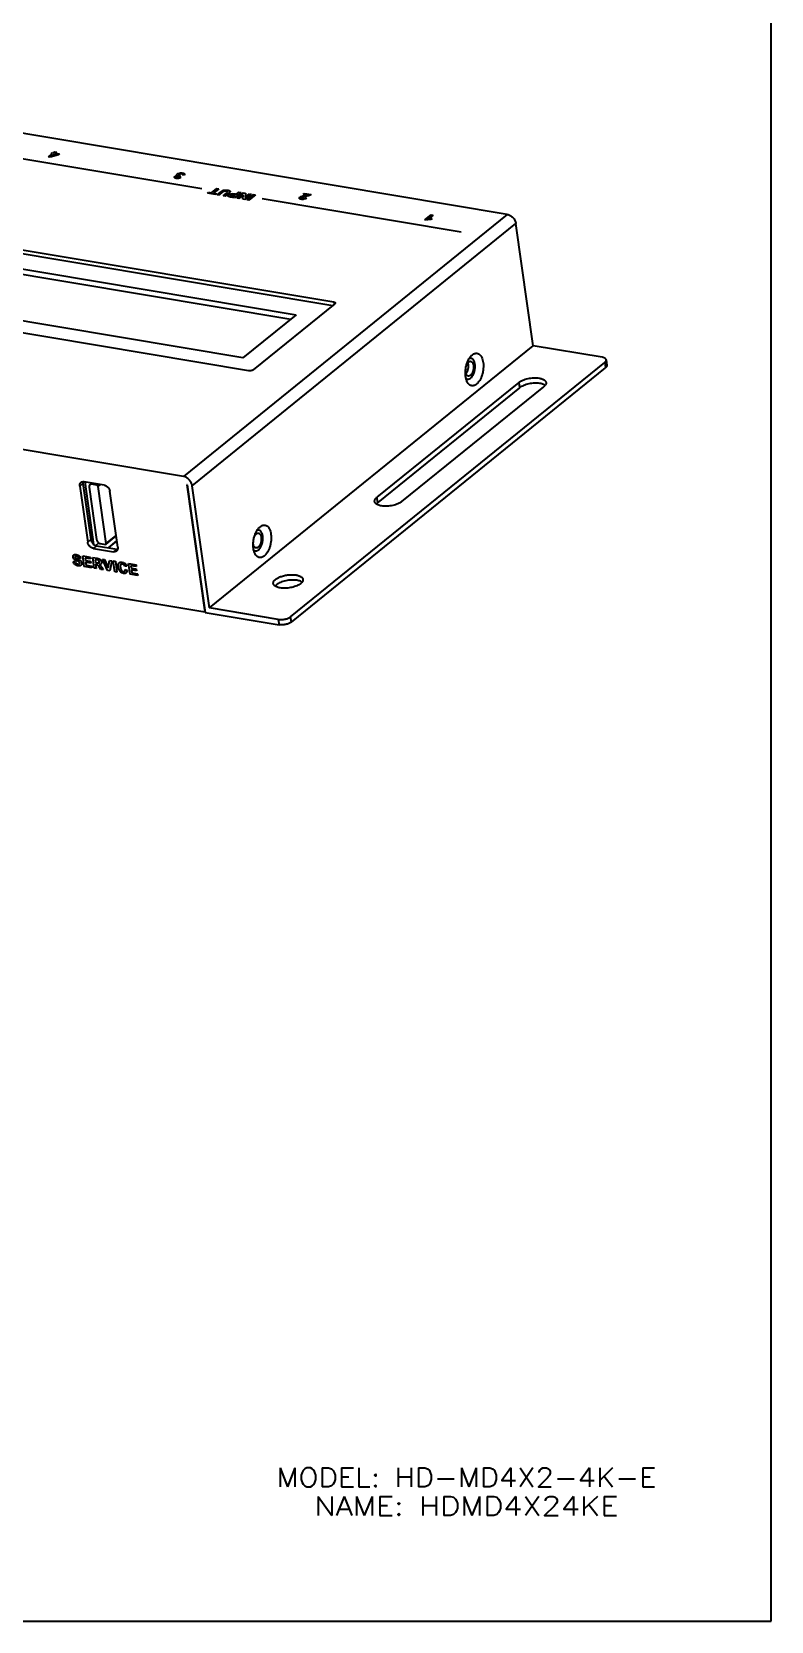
# Paper-space layout 'HD-MD4X2-4K-E_1' of a CAD drawing. Header units: inches. Extents: x 0 to 22, y 0 to 17.
# Drawn here: x 17.14 to 22, y 0 to 10.46 of the extents above; entities that cross this region are included whole.
import ezdxf
from ezdxf.enums import TextEntityAlignment as Align

# ---------------------------------------------------------------- set-up
doc = ezdxf.new("R2010")
doc.units = ezdxf.units.IN
doc.header["$LTSCALE"] = 1.21
doc.header["$MEASUREMENT"] = 0
doc.layers.get('0').update_dxf_attribs({"linetype": 'CONTINUOUS'})
doc.layers.add('DIM', color=7, linetype='CONTINUOUS')
doc.styles.get("Standard").update_dxf_attribs({"font": 'simplex.shx'})

psp = doc.layouts.new('HD-MD4X2-4K-E_1')

# ---------------------------------------------------------------- linework, layer by layer
at = {"color": 7, "linetype": 'Continuous'}
for p, q in [((22, 0), (22, 17)), ((20.2636, 9.2582), (14.1012, 10.2888)), ((18.2547, 9.4263), (16.9515, 9.6442)), ((17.245, 9.6356), (17.2718, 9.6574)), ((17.2557, 9.6338), (17.245, 9.6356)), ((17.3114, 9.6508), (17.2557, 9.6338)), ((17.2635, 9.6587), (17.2707, 9.6645)), ((17.2718, 9.6574), (17.2635, 9.6587)), ((17.2842, 9.6553), (17.2697, 9.6436)), ((17.2697, 9.6436), (17.2995, 9.6527)), ((17.2707, 9.6645), (17.2789, 9.6631)), ((17.2789, 9.6631), (17.2875, 9.67)), ((17.2995, 9.6527), (17.2842, 9.6553)), ((17.2875, 9.67), (17.2998, 9.668)), ((17.2998, 9.668), (17.2913, 9.6611)), ((17.2913, 9.6611), (17.3185, 9.6565)), ((17.3185, 9.6565), (17.3114, 9.6508)), ((18.1137, 9.5132), (18.1056, 9.5081)), ((18.1063, 9.5036), (18.1167, 9.5006)), ((18.1379, 9.5168), (18.1246, 9.5181)), ((18.318, 9.3997), (18.3532, 9.4282)), ((18.3666, 9.4259), (18.3314, 9.3974)), ((18.3532, 9.4282), (18.3666, 9.4259)), ((18.2911, 9.3972), (18.2983, 9.403)), ((18.344, 9.3883), (18.2911, 9.3972)), ((18.2983, 9.403), (18.318, 9.3997)), ((18.3314, 9.3974), (18.3512, 9.3941)), ((18.3512, 9.3941), (18.344, 9.3883)), ((18.3541, 9.3866), (18.3764, 9.4046)), ((18.3676, 9.3844), (18.3541, 9.3866)), ((18.391, 9.4033), (18.3676, 9.3844)), ((18.3938, 9.38), (18.4167, 9.3986)), ((18.4072, 9.3777), (18.3938, 9.38)), ((18.4298, 9.396), (18.4072, 9.3777)), ((18.4698, 9.3673), (18.4483, 9.3709)), ((18.4571, 9.3764), (18.4635, 9.3753)), ((18.4635, 9.3753), (18.4756, 9.3851)), ((18.4756, 9.3851), (18.4682, 9.3863)), ((18.5122, 9.4016), (18.4698, 9.3673)), ((18.474, 9.3924), (18.4828, 9.3909)), ((18.4828, 9.3909), (18.4987, 9.4038)), ((18.4847, 9.3648), (18.527, 9.3991)), ((18.4971, 9.3627), (18.4847, 9.3648)), ((18.5255, 9.3857), (18.4971, 9.3627)), ((18.4987, 9.4038), (18.5122, 9.4016)), ((18.5244, 9.3581), (18.5255, 9.3857)), ((18.5374, 9.356), (18.5244, 9.3581)), ((18.527, 9.3991), (18.5405, 9.3968)), ((18.5798, 9.3903), (18.5374, 9.356)), ((18.5405, 9.3968), (18.5396, 9.3699)), ((18.5396, 9.3699), (18.5673, 9.3923)), ((18.5511, 9.3537), (18.5934, 9.388)), ((18.5645, 9.3514), (18.5511, 9.3537)), ((18.6069, 9.3857), (18.5645, 9.3514)), ((18.5673, 9.3923), (18.5798, 9.3903)), ((18.5934, 9.388), (18.6069, 9.3857)), ((19.9598, 9.1411), (18.6514, 9.3599)), ((18.9219, 9.3893), (18.9295, 9.3954)), ((18.9473, 9.3851), (18.9219, 9.3893)), ((18.9295, 9.3954), (18.9742, 9.3879)), ((18.9308, 9.3667), (18.9427, 9.3639)), ((20.2636, 9.2582), (18.134, 7.5331)), ((19.7212, 9.2215), (19.7638, 9.2559)), ((19.7316, 9.2197), (19.7212, 9.2215)), ((19.7765, 9.2538), (19.7459, 9.229)), ((19.7686, 9.2312), (19.7612, 9.2252)), ((19.7638, 9.2559), (19.7765, 9.2538)), ((16.4811, 9.1236), (19.1216, 8.682)), ((18.1909, 7.4722), (20.3205, 9.1973)), ((20.4342, 8.3937), (20.3205, 9.1973)), ((16.4846, 9.099), (19.116, 8.659)), ((16.5281, 8.9894), (18.8744, 8.5969)), ((16.533, 8.9543), (18.8394, 8.5685)), ((18.5244, 8.3134), (16.178, 8.7058)), ((19.1216, 8.682), (19.1239, 8.6654)), ((18.5619, 8.2287), (15.9215, 8.6703)), ((18.8744, 8.5969), (18.5244, 8.3134)), ((19.1285, 8.6691), (18.5929, 8.2353)), ((19.1299, 8.6704), (19.1285, 8.6691)), ((18.134, 7.5331), (11.9715, 8.5637)), ((18.3046, 6.6686), (20.4342, 8.3937)), ((20.887, 8.318), (20.4342, 8.3937)), ((18.8383, 6.6101), (20.905, 8.2842)), ((20.905, 8.2842), (20.91, 8.2491)), ((20.914, 8.3008), (20.919, 8.2657)), ((18.8432, 6.575), (20.91, 8.2491)), ((20.3389, 8.1516), (19.4062, 7.396)), ((20.3439, 8.1165), (19.4111, 7.3609)), ((19.571, 7.3685), (20.5037, 8.1241)), ((20.3389, 8.1516), (20.3439, 8.1165)), ((20.5016, 8.1388), (20.4948, 8.1413)), ((18.2733, 6.6396), (12.0845, 7.6746)), ((17.4513, 7.4691), (17.4723, 7.4861)), ((17.4513, 7.4691), (17.5034, 7.1007)), ((17.4723, 7.4861), (17.5244, 7.1176)), ((17.475, 7.4961), (17.4724, 7.4965)), ((17.475, 7.4961), (17.4746, 7.499)), ((17.6111, 7.4766), (17.4793, 7.4987)), ((17.4844, 7.4978), (17.5426, 7.0865)), ((17.513, 7.4624), (17.5618, 7.118)), ((17.5183, 7.4787), (17.5321, 7.4898)), ((17.5309, 7.4816), (17.5395, 7.4886)), ((17.5638, 7.4761), (17.5309, 7.4816)), ((17.5724, 7.4831), (17.5638, 7.4761)), ((17.5715, 7.4678), (17.5873, 7.4806)), ((17.6247, 7.0922), (17.5715, 7.4678)), ((17.7012, 7.0676), (17.649, 7.436)), ((18.1579, 7.4777), (18.1546, 7.4782)), ((18.1546, 7.4782), (18.2733, 6.6396)), ((18.1579, 7.4777), (18.2766, 6.639)), ((18.3046, 6.6686), (18.1909, 7.4722)), ((19.406, 7.3563), (19.4023, 7.3522)), ((19.4111, 7.3609), (19.406, 7.3563)), ((19.4111, 7.3609), (19.4062, 7.396)), ((17.5244, 7.1176), (17.5034, 7.1007)), ((17.6228, 7.087), (17.6907, 7.1419)), ((17.6239, 7.0884), (17.6906, 7.1424)), ((17.6245, 7.0902), (17.6904, 7.1435)), ((17.6247, 7.0922), (17.6902, 7.1453)), ((17.4708, 7.0107), (17.5202, 7.0025)), ((17.4809, 6.9398), (17.4708, 7.0107)), ((17.5414, 7.0601), (17.5623, 7.077)), ((17.5414, 7.0601), (17.6732, 7.038)), ((17.5562, 7.0788), (17.5769, 7.0955)), ((17.5623, 7.077), (17.6941, 7.055)), ((17.5861, 7.092), (17.6207, 7.0862)), ((17.6207, 7.0862), (17.6228, 7.087)), ((17.6228, 7.087), (17.6239, 7.0884)), ((17.6239, 7.0884), (17.6245, 7.0902)), ((17.6245, 7.0902), (17.6247, 7.0922)), ((17.6401, 7.064), (17.6953, 7.1088)), ((17.6405, 7.0639), (17.6954, 7.1084)), ((17.6941, 7.055), (17.6732, 7.038)), ((17.4087, 6.9744), (17.4216, 6.9735)), ((17.4425, 6.9735), (17.4313, 6.9784)), ((17.457, 6.9933), (17.4437, 6.9949)), ((17.5315, 6.9314), (17.4809, 6.9398)), ((17.5219, 6.9905), (17.486, 6.9965)), ((17.486, 6.9965), (17.4882, 6.9808)), ((17.4882, 6.9808), (17.5216, 6.9752)), ((17.5233, 6.9632), (17.4899, 6.9688)), ((17.4899, 6.9688), (17.4926, 6.9496)), ((17.4926, 6.9496), (17.5298, 6.9434)), ((17.5202, 7.0025), (17.5219, 6.9905)), ((17.5216, 6.9752), (17.5233, 6.9632)), ((17.5298, 6.9434), (17.5315, 6.9314)), ((17.5364, 6.9998), (17.5646, 6.995)), ((17.5464, 6.9289), (17.5364, 6.9998)), ((17.5598, 6.9266), (17.5464, 6.9289)), ((17.562, 6.9838), (17.5515, 6.9855)), ((17.5515, 6.9855), (17.554, 6.9675)), ((17.554, 6.9675), (17.564, 6.9659)), ((17.5584, 6.9558), (17.5556, 6.9562)), ((17.5556, 6.9562), (17.5598, 6.9266)), ((17.5718, 6.9819), (17.562, 6.9838)), ((17.5902, 6.9216), (17.5783, 6.9386)), ((17.6062, 6.9189), (17.5902, 6.9216)), ((17.5962, 6.9341), (17.6062, 6.9189)), ((17.6001, 6.9891), (17.6147, 6.9867)), ((17.634, 6.9142), (17.6001, 6.9891)), ((17.6147, 6.9867), (17.639, 6.9314)), ((17.6484, 6.9118), (17.634, 6.9142)), ((17.639, 6.9314), (17.6479, 6.9811)), ((17.6479, 6.9811), (17.6622, 6.9787)), ((17.6622, 6.9787), (17.6484, 6.9118)), ((17.672, 6.9771), (17.6854, 6.9748)), ((17.682, 6.9062), (17.672, 6.9771)), ((17.6955, 6.904), (17.682, 6.9062)), ((17.6854, 6.9748), (17.6955, 6.904)), ((17.7599, 6.9433), (17.7471, 6.9422)), ((17.7506, 6.9202), (17.7643, 6.9136)), ((17.7723, 6.9603), (17.8216, 6.9521)), ((17.7823, 6.8894), (17.7723, 6.9603)), ((17.8233, 6.9401), (17.7874, 6.9461)), ((17.7874, 6.9461), (17.7896, 6.9304)), ((17.7896, 6.9304), (17.8231, 6.9248)), ((17.8248, 6.9128), (17.7913, 6.9184)), ((17.7913, 6.9184), (17.7941, 6.8992)), ((17.8216, 6.9521), (17.8233, 6.9401)), ((17.8231, 6.9248), (17.8248, 6.9128)), ((17.8329, 6.881), (17.7823, 6.8894)), ((17.7941, 6.8992), (17.8313, 6.8929)), ((17.8313, 6.8929), (17.8329, 6.881)), ((18.7395, 6.8164), (18.7358, 6.8122)), ((18.7446, 6.821), (18.7395, 6.8164)), ((18.9046, 6.8287), (18.8987, 6.8244)), ((18.2733, 6.6396), (18.2762, 6.6419)), ((18.2766, 6.639), (18.7624, 6.5578)), ((18.7574, 6.5929), (18.3046, 6.6686)), ((18.7574, 6.5929), (18.7624, 6.5578)), ((18.8432, 6.575), (18.8383, 6.6101)), ((0, 0), (22, 0))]:
    psp.add_line(p, q, dxfattribs=at)
for centre, radius, start, end in [((20.4863, 8.0964), 0.0449, 54.29397, 57.63458), ((17.5085, 7.4913), 0.0366, 180.72886, 188.13507), ((17.6798, 7.0588), 0.0209, 309.07969, 316.58036)]:
    psp.add_arc(centre, radius, start, end, dxfattribs=at)
for points, knots in [([(18.0947, 9.5128), (18.0917, 9.5138), (18.0874, 9.5169), (18.0917, 9.5243), (18.1049, 9.5296), (18.1185, 9.5312), (18.1274, 9.5305), (18.1322, 9.5293), (18.134, 9.5287)], [0, 0, 0, 0, 0.1724938, 0.3484843, 0.6118959, 0.7504978, 0.8945179, 1, 1, 1, 1]), ([(18.1038, 9.5195), (18.1034, 9.5191), (18.1025, 9.518), (18.1022, 9.5156), (18.1065, 9.5134), (18.1114, 9.5132), (18.1137, 9.5132)], [0, 0, 0, 0, 0.1266316, 0.3278761, 0.6894813, 1, 1, 1, 1]), ([(18.1246, 9.5181), (18.1259, 9.5195), (18.1274, 9.5224), (18.1218, 9.5253), (18.1138, 9.5248), (18.1081, 9.5228), (18.1054, 9.521), (18.1042, 9.5199), (18.1038, 9.5195)], [0, 0, 0, 0, 0.2424137, 0.4497053, 0.6739147, 0.7985729, 0.9405018, 1, 1, 1, 1]), ([(18.134, 9.5287), (18.1345, 9.5285), (18.137, 9.5275), (18.1417, 9.5241), (18.1406, 9.5195), (18.1379, 9.5168)], [0, 0, 0, 0, 0.0747452, 0.3870027, 1, 1, 1, 1]), ([(18.1167, 9.5006), (18.1139, 9.499), (18.1079, 9.496), (18.0957, 9.494), (18.0824, 9.4949), (18.072, 9.4994), (18.0736, 9.5055), (18.0772, 9.5079), (18.0778, 9.5082)], [0, 0, 0, 0, 0.1731202, 0.3227563, 0.4926446, 0.764481, 0.9659351, 1, 1, 1, 1]), ([(18.1056, 9.5081), (18.1029, 9.5086), (18.0966, 9.509), (18.089, 9.5058), (18.0871, 9.5022), (18.09, 9.5008), (18.0918, 9.5005)], [0, 0, 0, 0, 0.3140101, 0.5770715, 0.7952419, 1, 1, 1, 1]), ([(18.0918, 9.5005), (18.0919, 9.5005), (18.0941, 9.5001), (18.0999, 9.5003), (18.1045, 9.5024), (18.1063, 9.5036)], [0, 0, 0, 0, 0.023294, 0.4686059, 1, 1, 1, 1]), ([(18.3764, 9.4046), (18.3785, 9.4064), (18.3823, 9.4093), (18.3875, 9.4129), (18.3925, 9.4153), (18.3975, 9.4169), (18.4031, 9.4179), (18.4092, 9.4184), (18.4161, 9.4182), (18.4234, 9.4172), (18.4305, 9.4158), (18.436, 9.4139), (18.439, 9.4117), (18.4404, 9.4095), (18.4404, 9.4072), (18.4391, 9.4044), (18.4353, 9.4007), (18.4319, 9.3977), (18.4298, 9.396)], [0, 0, 0, 0, 0.1036239, 0.172168, 0.2209771, 0.2668505, 0.3133305, 0.3640772, 0.4233788, 0.4960321, 0.581142, 0.6449881, 0.6965709, 0.7435851, 0.7873671, 0.8280778, 0.9005566, 1, 1, 1, 1]), ([(18.4233, 9.4044), (18.4244, 9.4058), (18.4245, 9.4081), (18.4207, 9.4103), (18.4162, 9.4113), (18.4112, 9.4119), (18.4061, 9.4116), (18.4019, 9.4106), (18.3962, 9.4079), (18.3934, 9.4053), (18.391, 9.4033)], [0, 0, 0, 0, 0.1747338, 0.270991, 0.3854892, 0.4995772, 0.5900444, 0.6689337, 0.7444704, 1, 1, 1, 1]), ([(18.4167, 9.3986), (18.4175, 9.3992), (18.4198, 9.4012), (18.4223, 9.4031), (18.4233, 9.4044)], [0, 0, 0, 0, 0.3512152, 1, 1, 1, 1]), ([(18.4329, 9.3741), (18.4298, 9.3752), (18.4268, 9.378), (18.4279, 9.3826), (18.4313, 9.3861), (18.4356, 9.3891), (18.4416, 9.3919), (18.4486, 9.3936), (18.4551, 9.3942), (18.4604, 9.3943), (18.4666, 9.3935), (18.4713, 9.3928), (18.474, 9.3924)], [0, 0, 0, 0, 0.174857, 0.2718977, 0.3818607, 0.4673709, 0.5421958, 0.6728979, 0.7329812, 0.7889224, 0.8784436, 1, 1, 1, 1]), ([(18.4483, 9.3709), (18.4464, 9.3712), (18.4411, 9.3721), (18.4357, 9.373), (18.4329, 9.3741)], [0, 0, 0, 0, 0.3492968, 1, 1, 1, 1]), ([(18.4682, 9.3863), (18.466, 9.3867), (18.4624, 9.3872), (18.4575, 9.3877), (18.4537, 9.3873), (18.4495, 9.3864), (18.445, 9.3841), (18.4435, 9.3811), (18.4452, 9.3792), (18.4477, 9.3781), (18.4518, 9.3773), (18.455, 9.3767), (18.4571, 9.3764)], [0, 0, 0, 0, 0.1514724, 0.2443051, 0.3069983, 0.3675559, 0.4906775, 0.6363558, 0.7067664, 0.7788902, 0.8618396, 1, 1, 1, 1]), ([(18.9427, 9.3639), (18.9386, 9.3612), (18.9298, 9.3572), (18.9166, 9.3564), (18.9077, 9.3573), (18.8999, 9.3592), (18.894, 9.3635), (18.896, 9.3686), (18.9, 9.3715), (18.9007, 9.372)], [0, 0, 0, 0, 0.2511812, 0.3648798, 0.4899162, 0.6236673, 0.7405627, 0.9563771, 1, 1, 1, 1]), ([(18.9007, 9.372), (18.9022, 9.373), (18.9053, 9.3746), (18.9107, 9.3766), (18.9161, 9.3782), (18.9227, 9.3797), (18.9299, 9.3812), (18.9368, 9.3825), (18.9418, 9.3835), (18.9449, 9.3843), (18.9465, 9.3848), (18.9473, 9.3851)], [0, 0, 0, 0, 0.1359749, 0.2451111, 0.3691149, 0.4827382, 0.6482671, 0.8063672, 0.8968532, 0.9511361, 1, 1, 1, 1]), ([(18.9197, 9.3724), (18.9167, 9.3715), (18.9116, 9.3693), (18.9092, 9.3656), (18.9118, 9.3636), (18.9159, 9.3625), (18.921, 9.3625), (18.924, 9.3633), (18.9246, 9.3634)], [0, 0, 0, 0, 0.2722599, 0.5018537, 0.6082297, 0.7289827, 0.9535158, 1, 1, 1, 1]), ([(18.9372, 9.3763), (18.9351, 9.3759), (18.9293, 9.3747), (18.9233, 9.3735), (18.9197, 9.3724)], [0, 0, 0, 0, 0.3535069, 1, 1, 1, 1]), ([(18.9742, 9.3879), (18.9725, 9.3868), (18.9687, 9.3847), (18.9612, 9.3817), (18.9505, 9.379), (18.9421, 9.3773), (18.9372, 9.3763)], [0, 0, 0, 0, 0.1911398, 0.3864336, 0.6386641, 1, 1, 1, 1]), ([(19.7612, 9.2252), (19.759, 9.2252), (19.754, 9.2249), (19.7463, 9.224), (19.7384, 9.2224), (19.7336, 9.2207), (19.7316, 9.2197)], [0, 0, 0, 0, 0.2198727, 0.4819919, 0.7504339, 1, 1, 1, 1]), ([(20.2636, 9.2582), (20.2704, 9.257), (20.2806, 9.2531), (20.2926, 9.2449), (20.301, 9.2371), (20.3082, 9.2281), (20.3141, 9.2182), (20.3183, 9.2079), (20.32, 9.2008), (20.3205, 9.1973)], [0, 0, 0, 0, 0.2350804, 0.3615767, 0.4914754, 0.6225277, 0.7523761, 0.8789415, 1, 1, 1, 1]), ([(19.1216, 8.682), (19.1229, 8.6818), (19.1255, 8.6812), (19.1283, 8.6799), (19.13, 8.6787), (19.131, 8.6777), (19.1316, 8.6766), (19.1319, 8.6758), (19.1319, 8.6754)], [0, 0, 0, 0, 0.3233481, 0.5953334, 0.7112188, 0.8152663, 0.9101608, 1, 1, 1, 1]), ([(19.1319, 8.6754), (19.132, 8.675), (19.132, 8.6742), (19.1316, 8.6729), (19.1309, 8.6716), (19.1303, 8.6708), (19.1299, 8.6704)], [0, 0, 0, 0, 0.2199268, 0.4534503, 0.7115381, 1, 1, 1, 1]), ([(19.9984, 8.1593), (19.9971, 8.1622), (19.9948, 8.1682), (19.9911, 8.1814), (19.9884, 8.1996), (19.988, 8.2226), (19.9906, 8.2463), (19.9959, 8.2696), (20.0025, 8.288), (20.0089, 8.3015), (20.0158, 8.3134), (20.0218, 8.3214), (20.0262, 8.3262)], [0, 0, 0, 0, 0.053124, 0.1097095, 0.2319326, 0.363424, 0.4997967, 0.6361937, 0.767747, 0.8303367, 0.8901725, 1, 1, 1, 1]), ([(19.9919, 8.208), (19.9934, 8.2097), (19.9962, 8.2133), (19.9998, 8.2196), (20.0029, 8.2266), (20.0062, 8.2368), (20.0082, 8.2476), (20.0087, 8.2584), (20.0084, 8.2638), (20.0082, 8.2664)], [0, 0, 0, 0, 0.1067675, 0.2230066, 0.3470003, 0.47668, 0.7426128, 0.8737288, 1, 1, 1, 1]), ([(19.9971, 8.2717), (19.9986, 8.2746), (20.0011, 8.2787), (20.0052, 8.2834), (20.0073, 8.2854), (20.0084, 8.2863)], [0, 0, 0, 0, 0.5336212, 0.7759622, 1, 1, 1, 1]), ([(20.0082, 8.2664), (20.0079, 8.2692), (20.007, 8.2747), (20.0054, 8.2799), (20.0044, 8.2824)], [0, 0, 0, 0, 0.5241843, 1, 1, 1, 1]), ([(20.0084, 8.2863), (20.0089, 8.2867), (20.0108, 8.2882), (20.013, 8.2894), (20.0147, 8.29)], [0, 0, 0, 0, 0.2646983, 1, 1, 1, 1]), ([(20.0233, 8.181), (20.0257, 8.183), (20.0303, 8.1876), (20.0363, 8.196), (20.0416, 8.2059), (20.0459, 8.2171), (20.0493, 8.229), (20.0515, 8.2414), (20.0524, 8.2539), (20.0522, 8.266), (20.0506, 8.2772), (20.0479, 8.2874), (20.0441, 8.2961), (20.0392, 8.303), (20.0342, 8.3072), (20.03, 8.3094), (20.0267, 8.3103), (20.0233, 8.3107), (20.0186, 8.3105), (20.0152, 8.3094), (20.013, 8.3083)], [0, 0, 0, 0, 0.057407, 0.1216689, 0.1918145, 0.2665513, 0.3443021, 0.4231945, 0.501313, 0.5767711, 0.6478835, 0.7132572, 0.7720244, 0.8240087, 0.8701182, 0.8916632, 0.9126653, 0.9335743, 0.9548479, 1, 1, 1, 1]), ([(20.0147, 8.29), (20.016, 8.2905), (20.0186, 8.2912), (20.0214, 8.2912), (20.0227, 8.291)], [0, 0, 0, 0, 0.5138956, 1, 1, 1, 1]), ([(20.0227, 8.291), (20.0241, 8.2907), (20.0269, 8.2898), (20.0307, 8.2871), (20.0341, 8.2832), (20.0368, 8.2783), (20.039, 8.2725), (20.0406, 8.2659), (20.0414, 8.2587), (20.0416, 8.2511), (20.0411, 8.2433), (20.0399, 8.2354), (20.038, 8.2277), (20.0355, 8.2204), (20.0325, 8.2137), (20.0291, 8.2077), (20.0252, 8.2026), (20.0223, 8.1998), (20.0208, 8.1986)], [0, 0, 0, 0, 0.04046, 0.0835092, 0.1310415, 0.1841189, 0.2429698, 0.3072716, 0.3762451, 0.4488224, 0.5237402, 0.5995952, 0.6749598, 0.7483987, 0.818612, 0.884515, 0.9452033, 1, 1, 1, 1]), ([(20.0262, 8.3262), (20.0268, 8.3268), (20.0292, 8.3294), (20.0319, 8.3318), (20.0339, 8.3334)], [0, 0, 0, 0, 0.2588583, 1, 1, 1, 1]), ([(20.0339, 8.3334), (20.0357, 8.3349), (20.0394, 8.3376), (20.0452, 8.3407), (20.0511, 8.3429), (20.0569, 8.3441), (20.0627, 8.3442), (20.0683, 8.3433), (20.0737, 8.3413), (20.0807, 8.3371), (20.0869, 8.331), (20.0921, 8.3235), (20.0971, 8.3144), (20.102, 8.3011), (20.1056, 8.2832), (20.1071, 8.2636), (20.1064, 8.243), (20.1034, 8.2221), (20.0984, 8.2018), (20.0925, 8.1858), (20.0869, 8.1739), (20.081, 8.1632), (20.0744, 8.1536), (20.067, 8.1455), (20.0631, 8.142), (20.0612, 8.1404)], [0, 0, 0, 0, 0.0264071, 0.0511956, 0.0745279, 0.096673, 0.1180535, 0.1391733, 0.1605596, 0.1827075, 0.2307049, 0.2572141, 0.2855321, 0.3476075, 0.416477, 0.4908538, 0.5689342, 0.6486518, 0.7278081, 0.8042397, 0.8408246, 0.8760397, 0.9416287, 0.9717729, 1, 1, 1, 1]), ([(20.914, 8.3008), (20.9139, 8.3018), (20.9133, 8.3038), (20.9116, 8.3066), (20.9091, 8.3092), (20.906, 8.3116), (20.9021, 8.3137), (20.8976, 8.3155), (20.8925, 8.3169), (20.8889, 8.3177), (20.887, 8.318)], [0, 0, 0, 0, 0.089833, 0.1847139, 0.2886671, 0.4044329, 0.5334457, 0.6762498, 0.8322361, 1, 1, 1, 1]), ([(20.905, 8.2842), (20.9065, 8.2855), (20.9093, 8.288), (20.9124, 8.2922), (20.9138, 8.2959), (20.9142, 8.2987), (20.9141, 8.3001), (20.914, 8.3008)], [0, 0, 0, 0, 0.3014917, 0.5635179, 0.7913953, 0.8970233, 1, 1, 1, 1]), ([(20.919, 8.2657), (20.9191, 8.265), (20.9192, 8.2636), (20.9188, 8.2608), (20.9173, 8.2571), (20.9142, 8.2529), (20.9115, 8.2504), (20.91, 8.2491)], [0, 0, 0, 0, 0.1029768, 0.2086048, 0.4364821, 0.6985083, 1, 1, 1, 1]), ([(18.5929, 8.2353), (18.5921, 8.2346), (18.5901, 8.2333), (18.5868, 8.2317), (18.583, 8.2303), (18.5788, 8.2292), (18.5745, 8.2285), (18.5701, 8.2281), (18.5659, 8.2282), (18.5632, 8.2284), (18.5619, 8.2287)], [0, 0, 0, 0, 0.1010306, 0.2160486, 0.341918, 0.4750502, 0.6115754, 0.747412, 0.8783778, 1, 1, 1, 1]), ([(20.0025, 8.1952), (20.0006, 8.1961), (19.9971, 8.1989), (19.9931, 8.2048), (19.9901, 8.2123), (19.9888, 8.218), (19.9884, 8.221)], [0, 0, 0, 0, 0.201411, 0.4328473, 0.6996818, 1, 1, 1, 1]), ([(19.9916, 8.1807), (19.9926, 8.1797), (19.9949, 8.1778), (19.9986, 8.1757), (20.0026, 8.1744), (20.0067, 8.1741), (20.0109, 8.1746), (20.0151, 8.1759), (20.0193, 8.1781), (20.022, 8.18), (20.0233, 8.181)], [0, 0, 0, 0, 0.1273098, 0.2475022, 0.3635859, 0.4791449, 0.5978405, 0.722929, 0.8565563, 1, 1, 1, 1]), ([(20.0612, 8.1404), (20.0584, 8.1382), (20.0528, 8.1343), (20.0437, 8.1306), (20.0346, 8.1293), (20.0257, 8.1306), (20.0174, 8.1345), (20.01, 8.1408), (20.0034, 8.1492), (19.9999, 8.1558), (19.9984, 8.1593)], [0, 0, 0, 0, 0.1354642, 0.2585489, 0.372421, 0.4826687, 0.5957654, 0.7173843, 0.8514772, 1, 1, 1, 1]), ([(20.0065, 8.1939), (20.0061, 8.1939), (20.0047, 8.1942), (20.0034, 8.1947), (20.0025, 8.1952)], [0, 0, 0, 0, 0.2478402, 1, 1, 1, 1]), ([(20.0208, 8.1986), (20.0197, 8.1977), (20.0174, 8.1961), (20.0137, 8.1944), (20.01, 8.1936), (20.0076, 8.1937), (20.0065, 8.1939)], [0, 0, 0, 0, 0.2788943, 0.5350033, 0.7727237, 1, 1, 1, 1]), ([(20.3389, 8.1516), (20.3407, 8.1531), (20.3446, 8.1559), (20.3532, 8.1612), (20.3656, 8.1673), (20.3822, 8.1732), (20.4002, 8.1779), (20.419, 8.181), (20.438, 8.1826), (20.4562, 8.1825), (20.4681, 8.1812), (20.4737, 8.1803)], [0, 0, 0, 0, 0.0487076, 0.1011903, 0.2161178, 0.3418888, 0.4750951, 0.6116849, 0.747421, 0.8782661, 1, 1, 1, 1]), ([(20.4737, 8.1803), (20.4768, 8.1798), (20.4828, 8.1785), (20.4913, 8.1761), (20.4988, 8.1731), (20.5053, 8.1697), (20.5106, 8.1658), (20.5147, 8.1614), (20.5176, 8.1567), (20.5185, 8.1533), (20.5188, 8.1516)], [0, 0, 0, 0, 0.1677639, 0.3237503, 0.4665545, 0.5955673, 0.7113332, 0.8152862, 0.9101671, 1, 1, 1, 1]), ([(20.4787, 8.1452), (20.473, 8.1461), (20.4612, 8.1474), (20.4429, 8.1475), (20.424, 8.146), (20.4052, 8.1428), (20.3872, 8.1382), (20.3706, 8.1322), (20.3582, 8.1262), (20.3495, 8.1208), (20.3457, 8.118), (20.3439, 8.1165)], [0, 0, 0, 0, 0.1217339, 0.2525792, 0.3883154, 0.5249053, 0.6581115, 0.7838824, 0.8988098, 0.9512924, 1, 1, 1, 1]), ([(20.4948, 8.1413), (20.4936, 8.1417), (20.4883, 8.1433), (20.4828, 8.1445), (20.4787, 8.1452)], [0, 0, 0, 0, 0.2378286, 1, 1, 1, 1]), ([(20.5104, 8.1343), (20.5097, 8.1347), (20.5069, 8.1364), (20.5039, 8.1379), (20.5016, 8.1388)], [0, 0, 0, 0, 0.2372304, 1, 1, 1, 1]), ([(20.5159, 8.1379), (20.5145, 8.1354), (20.5108, 8.1304), (20.5063, 8.1261), (20.5037, 8.1241)], [0, 0, 0, 0, 0.4648491, 1, 1, 1, 1]), ([(20.5188, 8.1516), (20.5189, 8.1505), (20.519, 8.1482), (20.5184, 8.1435), (20.5171, 8.1401), (20.5159, 8.1379)], [0, 0, 0, 0, 0.2360125, 0.4780592, 1, 1, 1, 1]), ([(18.1909, 7.4722), (18.1904, 7.4757), (18.1887, 7.4828), (18.1845, 7.4932), (18.1786, 7.503), (18.1714, 7.512), (18.163, 7.5198), (18.151, 7.528), (18.1408, 7.5319), (18.134, 7.5331)], [0, 0, 0, 0, 0.1210585, 0.2476241, 0.3774726, 0.5085249, 0.6384236, 0.7649198, 1, 1, 1, 1]), ([(17.4513, 7.4691), (17.4509, 7.4716), (17.4507, 7.4765), (17.452, 7.4835), (17.4544, 7.4886), (17.4571, 7.492), (17.4586, 7.4935), (17.4595, 7.4942)], [0, 0, 0, 0, 0.2735687, 0.5295638, 0.7691715, 0.8852013, 1, 1, 1, 1]), ([(17.4595, 7.4942), (17.4607, 7.4952), (17.4636, 7.497), (17.4685, 7.4987), (17.4738, 7.4993), (17.4775, 7.499), (17.4793, 7.4987)], [0, 0, 0, 0, 0.2365747, 0.4794184, 0.733354, 1, 1, 1, 1]), ([(17.4728, 7.499), (17.4727, 7.4983), (17.4721, 7.4956), (17.4719, 7.4929), (17.4719, 7.4908)], [0, 0, 0, 0, 0.2428488, 1, 1, 1, 1]), ([(17.5183, 7.4787), (17.5178, 7.4782), (17.5168, 7.4773), (17.5155, 7.4756), (17.5145, 7.4738), (17.5137, 7.4718), (17.5131, 7.4696), (17.5128, 7.4673), (17.5128, 7.4649), (17.5129, 7.4633), (17.513, 7.4624)], [0, 0, 0, 0, 0.1147285, 0.230673, 0.3489329, 0.4704431, 0.5959632, 0.7260362, 0.860826, 1, 1, 1, 1]), ([(17.5309, 7.4816), (17.5297, 7.4818), (17.528, 7.4819), (17.5257, 7.4817), (17.524, 7.4814), (17.5225, 7.481), (17.521, 7.4804), (17.5196, 7.4796), (17.5187, 7.479), (17.5183, 7.4787)], [0, 0, 0, 0, 0.2664251, 0.3947655, 0.5199471, 0.6424329, 0.7628162, 0.8817671, 1, 1, 1, 1]), ([(17.5715, 7.4678), (17.5714, 7.4684), (17.5711, 7.4694), (17.5704, 7.4708), (17.5697, 7.4721), (17.5688, 7.4732), (17.5678, 7.4742), (17.5666, 7.475), (17.5653, 7.4757), (17.5643, 7.476), (17.5638, 7.4761)], [0, 0, 0, 0, 0.1356515, 0.2648512, 0.3886425, 0.5085986, 0.6268647, 0.746118, 0.8694214, 1, 1, 1, 1]), ([(17.6111, 7.4766), (17.6133, 7.4763), (17.6178, 7.475), (17.6243, 7.472), (17.6304, 7.4678), (17.636, 7.4626), (17.6408, 7.4566), (17.6448, 7.45), (17.6476, 7.4431), (17.6487, 7.4384), (17.649, 7.436)], [0, 0, 0, 0, 0.1144071, 0.235764, 0.3622317, 0.4919364, 0.6227968, 0.7526141, 0.8791784, 1, 1, 1, 1]), ([(19.3911, 7.3685), (19.391, 7.3696), (19.3908, 7.3719), (19.3915, 7.3766), (19.3933, 7.3814), (19.3962, 7.3859), (19.4001, 7.3907), (19.4036, 7.394), (19.4062, 7.396)], [0, 0, 0, 0, 0.1029355, 0.2085212, 0.4363072, 0.5627143, 0.6986291, 1, 1, 1, 1]), ([(19.3923, 7.3641), (19.3921, 7.3645), (19.3916, 7.3659), (19.3913, 7.3674), (19.3911, 7.3685)], [0, 0, 0, 0, 0.2527727, 1, 1, 1, 1]), ([(19.3977, 7.356), (19.3965, 7.3572), (19.3944, 7.3598), (19.3929, 7.3626), (19.3923, 7.3641)], [0, 0, 0, 0, 0.5188671, 1, 1, 1, 1]), ([(19.4132, 7.3462), (19.4102, 7.3475), (19.4047, 7.3502), (19.3997, 7.354), (19.3977, 7.356)], [0, 0, 0, 0, 0.5359363, 1, 1, 1, 1]), ([(19.4362, 7.3398), (19.432, 7.3405), (19.4242, 7.3422), (19.4167, 7.3447), (19.4132, 7.3462)], [0, 0, 0, 0, 0.5260496, 1, 1, 1, 1]), ([(19.571, 7.3685), (19.5692, 7.367), (19.5653, 7.3642), (19.5567, 7.3589), (19.5443, 7.3528), (19.5277, 7.3468), (19.5097, 7.3422), (19.4908, 7.339), (19.4719, 7.3375), (19.4536, 7.3376), (19.4418, 7.3389), (19.4362, 7.3398)], [0, 0, 0, 0, 0.0487076, 0.1011903, 0.2161178, 0.3418888, 0.4750951, 0.6116849, 0.747421, 0.8782661, 1, 1, 1, 1]), ([(17.5244, 7.1176), (17.5247, 7.1153), (17.5259, 7.1105), (17.5287, 7.1036), (17.5326, 7.0971), (17.5374, 7.0911), (17.543, 7.0859), (17.5492, 7.0817), (17.5556, 7.0786), (17.5601, 7.0774), (17.5623, 7.077)], [0, 0, 0, 0, 0.1208216, 0.2473859, 0.3772032, 0.5080636, 0.6377683, 0.764236, 0.8855929, 1, 1, 1, 1]), ([(17.5618, 7.118), (17.5619, 7.1172), (17.5622, 7.1157), (17.563, 7.1127), (17.5645, 7.109), (17.5666, 7.1055), (17.5686, 7.1029), (17.5702, 7.101), (17.5719, 7.0993), (17.5738, 7.0977), (17.5757, 7.0963), (17.5784, 7.0946), (17.5811, 7.0933), (17.584, 7.0924), (17.5854, 7.0921), (17.5861, 7.092)], [0, 0, 0, 0, 0.0597138, 0.1210496, 0.2473711, 0.3770332, 0.4425135, 0.5080016, 0.5731989, 0.6378165, 0.7015729, 0.7642246, 0.8853554, 0.9435919, 1, 1, 1, 1]), ([(18.6024, 7.0285), (18.6011, 7.0314), (18.5988, 7.0374), (18.5951, 7.0506), (18.5924, 7.0687), (18.592, 7.0918), (18.5946, 7.1155), (18.5999, 7.1388), (18.6065, 7.1572), (18.613, 7.1707), (18.6198, 7.1826), (18.6258, 7.1906), (18.6302, 7.1954)], [0, 0, 0, 0, 0.053124, 0.1097095, 0.2319326, 0.363424, 0.4997967, 0.6361937, 0.767747, 0.8303367, 0.8901725, 1, 1, 1, 1]), ([(18.6011, 7.1409), (18.6026, 7.1438), (18.6052, 7.1479), (18.6092, 7.1526), (18.6113, 7.1546), (18.6124, 7.1555)], [0, 0, 0, 0, 0.5336212, 0.7759622, 1, 1, 1, 1]), ([(18.6124, 7.1555), (18.6129, 7.1559), (18.6148, 7.1574), (18.617, 7.1586), (18.6187, 7.1592)], [0, 0, 0, 0, 0.2646983, 1, 1, 1, 1]), ([(18.6273, 7.0502), (18.6297, 7.0521), (18.6343, 7.0568), (18.6403, 7.0652), (18.6456, 7.0751), (18.65, 7.0863), (18.6533, 7.0982), (18.6555, 7.1106), (18.6565, 7.1231), (18.6562, 7.1351), (18.6546, 7.1464), (18.6519, 7.1566), (18.6481, 7.1653), (18.6432, 7.1722), (18.6383, 7.1764), (18.634, 7.1785), (18.6307, 7.1795), (18.6273, 7.1799), (18.6226, 7.1797), (18.6192, 7.1785), (18.617, 7.1775)], [0, 0, 0, 0, 0.057407, 0.1216689, 0.1918145, 0.2665513, 0.3443021, 0.4231945, 0.501313, 0.5767711, 0.6478835, 0.7132572, 0.7720244, 0.8240087, 0.8701182, 0.8916632, 0.9126653, 0.9335743, 0.9548479, 1, 1, 1, 1]), ([(18.6187, 7.1592), (18.62, 7.1597), (18.6227, 7.1604), (18.6254, 7.1604), (18.6267, 7.1601)], [0, 0, 0, 0, 0.5138956, 1, 1, 1, 1]), ([(18.6267, 7.1601), (18.6281, 7.1599), (18.631, 7.159), (18.6347, 7.1563), (18.6381, 7.1524), (18.6408, 7.1475), (18.643, 7.1417), (18.6446, 7.1351), (18.6454, 7.1279), (18.6456, 7.1203), (18.6451, 7.1125), (18.6439, 7.1046), (18.642, 7.0969), (18.6396, 7.0896), (18.6365, 7.0829), (18.6331, 7.0769), (18.6292, 7.0718), (18.6263, 7.069), (18.6248, 7.0677)], [0, 0, 0, 0, 0.04046, 0.0835092, 0.1310415, 0.1841189, 0.2429698, 0.3072716, 0.3762451, 0.4488224, 0.5237402, 0.5995952, 0.6749598, 0.7483987, 0.818612, 0.884515, 0.9452033, 1, 1, 1, 1]), ([(18.6302, 7.1954), (18.6308, 7.196), (18.6333, 7.1986), (18.6359, 7.201), (18.6379, 7.2026)], [0, 0, 0, 0, 0.2588583, 1, 1, 1, 1]), ([(18.6379, 7.2026), (18.6397, 7.2041), (18.6434, 7.2067), (18.6492, 7.2099), (18.6551, 7.2121), (18.6609, 7.2133), (18.6667, 7.2134), (18.6723, 7.2124), (18.6777, 7.2104), (18.6847, 7.2063), (18.6909, 7.2002), (18.6961, 7.1927), (18.7011, 7.1836), (18.706, 7.1703), (18.7097, 7.1524), (18.7111, 7.1328), (18.7104, 7.1121), (18.7074, 7.0913), (18.7024, 7.071), (18.6965, 7.055), (18.6909, 7.0431), (18.685, 7.0324), (18.6784, 7.0228), (18.671, 7.0147), (18.6672, 7.0112), (18.6652, 7.0096)], [0, 0, 0, 0, 0.0264071, 0.0511956, 0.0745279, 0.096673, 0.1180535, 0.1391733, 0.1605596, 0.1827075, 0.2307049, 0.2572141, 0.2855321, 0.3476075, 0.416477, 0.4908538, 0.5689342, 0.6486518, 0.7278081, 0.8042397, 0.8408246, 0.8760397, 0.9416287, 0.9717729, 1, 1, 1, 1]), ([(17.4313, 6.9784), (17.4281, 6.9797), (17.4225, 6.9823), (17.4147, 6.9878), (17.4092, 6.995), (17.4062, 7.0043), (17.4075, 7.014), (17.4142, 7.0189), (17.4217, 7.0198), (17.4281, 7.0192), (17.4338, 7.0179), (17.4372, 7.0167), (17.4386, 7.0162)], [0, 0, 0, 0, 0.1275248, 0.219522, 0.3202056, 0.4187359, 0.5498334, 0.6910621, 0.7732916, 0.8673982, 0.9450635, 1, 1, 1, 1]), ([(17.4386, 7.0162), (17.439, 7.016), (17.4423, 7.0145), (17.4483, 7.0107), (17.4546, 7.0024), (17.4565, 6.9963), (17.457, 6.9933)], [0, 0, 0, 0, 0.0394188, 0.376177, 0.6800731, 1, 1, 1, 1]), ([(17.5414, 7.0601), (17.5392, 7.0604), (17.5347, 7.0617), (17.5282, 7.0647), (17.5221, 7.0689), (17.5165, 7.0741), (17.5116, 7.0801), (17.5077, 7.0867), (17.5049, 7.0935), (17.5038, 7.0983), (17.5034, 7.1007)], [0, 0, 0, 0, 0.1144071, 0.235764, 0.3622317, 0.4919364, 0.6227968, 0.7526141, 0.8791784, 1, 1, 1, 1]), ([(17.693, 7.0425), (17.6917, 7.0415), (17.6889, 7.0397), (17.684, 7.038), (17.6787, 7.0374), (17.675, 7.0377), (17.6732, 7.038)], [0, 0, 0, 0, 0.2365747, 0.4794184, 0.733354, 1, 1, 1, 1]), ([(17.6941, 7.055), (17.6947, 7.0549), (17.6968, 7.0546), (17.699, 7.0545), (17.7006, 7.0546)], [0, 0, 0, 0, 0.2554616, 1, 1, 1, 1]), ([(17.7012, 7.0676), (17.7015, 7.0654), (17.7017, 7.061), (17.7008, 7.0546), (17.6986, 7.049), (17.6963, 7.0458), (17.695, 7.0444)], [0, 0, 0, 0, 0.2718288, 0.5283243, 0.7694967, 1, 1, 1, 1]), ([(18.6065, 7.0644), (18.6047, 7.0653), (18.6011, 7.0681), (18.5971, 7.074), (18.5941, 7.0815), (18.5929, 7.0872), (18.5924, 7.0902)], [0, 0, 0, 0, 0.201411, 0.4328473, 0.6996818, 1, 1, 1, 1]), ([(18.5956, 7.0499), (18.5966, 7.0488), (18.5989, 7.047), (18.6026, 7.0449), (18.6066, 7.0436), (18.6107, 7.0433), (18.6149, 7.0437), (18.6191, 7.0451), (18.6233, 7.0473), (18.626, 7.0491), (18.6273, 7.0502)], [0, 0, 0, 0, 0.1273098, 0.2475022, 0.3635859, 0.4791449, 0.5978405, 0.722929, 0.8565563, 1, 1, 1, 1]), ([(18.6652, 7.0096), (18.6625, 7.0074), (18.6568, 7.0035), (18.6477, 6.9997), (18.6386, 6.9985), (18.6297, 6.9998), (18.6215, 7.0037), (18.614, 7.01), (18.6074, 7.0184), (18.604, 7.025), (18.6024, 7.0285)], [0, 0, 0, 0, 0.1354642, 0.2585489, 0.372421, 0.4826687, 0.5957654, 0.7173843, 0.8514772, 1, 1, 1, 1]), ([(18.6105, 7.0631), (18.6101, 7.0631), (18.6088, 7.0634), (18.6074, 7.0639), (18.6065, 7.0644)], [0, 0, 0, 0, 0.2478402, 1, 1, 1, 1]), ([(18.6248, 7.0677), (18.6237, 7.0668), (18.6214, 7.0653), (18.6177, 7.0636), (18.6141, 7.0628), (18.6116, 7.0629), (18.6105, 7.0631)], [0, 0, 0, 0, 0.2788943, 0.5350033, 0.7727237, 1, 1, 1, 1]), ([(17.4304, 6.948), (17.4297, 6.9482), (17.4258, 6.9499), (17.4191, 6.9543), (17.4121, 6.9637), (17.4096, 6.9707), (17.4087, 6.9744)], [0, 0, 0, 0, 0.0695881, 0.373981, 0.6671516, 1, 1, 1, 1]), ([(17.4437, 6.9949), (17.4428, 6.9978), (17.4405, 7.0028), (17.4347, 7.0061), (17.4299, 7.0073), (17.4251, 7.0077), (17.4215, 7.0067), (17.4197, 7.0046), (17.4196, 7.0027), (17.4198, 7.0015), (17.4199, 7.0012)], [0, 0, 0, 0, 0.2545975, 0.3758147, 0.529883, 0.6919658, 0.8259448, 0.900354, 0.9739582, 1, 1, 1, 1]), ([(17.4199, 7.0012), (17.4201, 7.0007), (17.4206, 6.9993), (17.4229, 6.9966), (17.4282, 6.9937), (17.4325, 6.9918), (17.4353, 6.9906)], [0, 0, 0, 0, 0.0829238, 0.22298, 0.5103161, 1, 1, 1, 1]), ([(17.4216, 6.9735), (17.4228, 6.9697), (17.4257, 6.9635), (17.4327, 6.9588), (17.4382, 6.9573), (17.4434, 6.9569), (17.4485, 6.9587), (17.4503, 6.9628), (17.4496, 6.9659), (17.4495, 6.9663)], [0, 0, 0, 0, 0.2713536, 0.392797, 0.5324336, 0.6766038, 0.7917787, 0.9732842, 1, 1, 1, 1]), ([(17.4353, 6.9906), (17.4383, 6.9894), (17.4434, 6.9872), (17.4502, 6.9836), (17.4553, 6.9795), (17.4592, 6.9747), (17.462, 6.969), (17.4639, 6.961), (17.4629, 6.9531), (17.4587, 6.9477), (17.4537, 6.9452), (17.4472, 6.9445), (17.4403, 6.9452), (17.4346, 6.9465), (17.4315, 6.9475), (17.4304, 6.948)], [0, 0, 0, 0, 0.1062021, 0.1836791, 0.2449984, 0.3047094, 0.3670732, 0.4372839, 0.5714042, 0.6411205, 0.7131016, 0.7944215, 0.8901818, 0.9616433, 1, 1, 1, 1]), ([(17.4495, 6.9663), (17.4492, 6.9675), (17.4475, 6.9707), (17.4444, 6.9725), (17.4425, 6.9735)], [0, 0, 0, 0, 0.361276, 1, 1, 1, 1]), ([(17.5783, 6.9386), (17.5765, 6.9411), (17.5737, 6.945), (17.5703, 6.9497), (17.5676, 6.9524), (17.5638, 6.9549), (17.5606, 6.9554), (17.5584, 6.9558)], [0, 0, 0, 0, 0.3224523, 0.507206, 0.6162388, 0.7143282, 1, 1, 1, 1]), ([(17.564, 6.9659), (17.5666, 6.9654), (17.5706, 6.9649), (17.5755, 6.9644), (17.578, 6.9654), (17.5794, 6.967), (17.5801, 6.9694), (17.58, 6.9723), (17.5792, 6.9754), (17.5768, 6.9794), (17.5737, 6.9812), (17.5718, 6.9819)], [0, 0, 0, 0, 0.2336442, 0.3604537, 0.43228, 0.5022145, 0.5755721, 0.6579047, 0.7491605, 0.8306578, 1, 1, 1, 1]), ([(17.5646, 6.995), (17.5677, 6.9945), (17.573, 6.9935), (17.58, 6.9911), (17.5854, 6.9873), (17.5894, 6.9825), (17.5923, 6.9768), (17.5939, 6.9703), (17.594, 6.9636), (17.5904, 6.9556), (17.5835, 6.9539), (17.5788, 6.954)], [0, 0, 0, 0, 0.1424872, 0.2418877, 0.3193509, 0.3990302, 0.4820547, 0.56892, 0.6759031, 0.7754872, 1, 1, 1, 1]), ([(17.5788, 6.954), (17.5803, 6.9529), (17.5831, 6.9507), (17.5872, 6.9466), (17.5915, 6.941), (17.5944, 6.9367), (17.5962, 6.9341)], [0, 0, 0, 0, 0.2140039, 0.4080174, 0.648328, 1, 1, 1, 1]), ([(17.7643, 6.9136), (17.7635, 6.9074), (17.7601, 6.8985), (17.7493, 6.8945), (17.7411, 6.8949), (17.7336, 6.8967), (17.7254, 6.9005), (17.716, 6.9083), (17.7092, 6.919), (17.7058, 6.9287), (17.7042, 6.9366), (17.7036, 6.944), (17.7039, 6.9486), (17.7041, 6.9504)], [0, 0, 0, 0, 0.1861907, 0.272732, 0.3692468, 0.4314605, 0.4900448, 0.6059742, 0.7280798, 0.794573, 0.8675318, 0.9444356, 1, 1, 1, 1]), ([(17.7041, 6.9504), (17.7042, 6.9509), (17.7049, 6.9555), (17.7082, 6.9631), (17.7161, 6.9682), (17.7238, 6.9692), (17.73, 6.9687), (17.736, 6.9673), (17.7433, 6.9642), (17.753, 6.9572), (17.7579, 6.9483), (17.7599, 6.9433)], [0, 0, 0, 0, 0.0189906, 0.1899701, 0.3516512, 0.4348539, 0.5241378, 0.6021691, 0.674623, 0.8124942, 1, 1, 1, 1]), ([(17.7471, 6.9422), (17.7459, 6.9456), (17.7426, 6.9508), (17.7364, 6.9551), (17.7307, 6.9568), (17.7246, 6.9567), (17.7194, 6.953), (17.7176, 6.947), (17.7175, 6.9408), (17.7181, 6.9351), (17.7191, 6.9292), (17.7202, 6.9253), (17.7209, 6.9235)], [0, 0, 0, 0, 0.1545874, 0.2310043, 0.3122039, 0.4228972, 0.5303947, 0.6562448, 0.7338689, 0.823704, 0.9186636, 1, 1, 1, 1]), ([(17.7209, 6.9235), (17.7219, 6.9206), (17.7246, 6.9154), (17.7311, 6.9096), (17.7375, 6.9073), (17.743, 6.9073), (17.7489, 6.9104), (17.7503, 6.9162), (17.7506, 6.9202)], [0, 0, 0, 0, 0.1832581, 0.3352655, 0.4902412, 0.6068629, 0.7210438, 1, 1, 1, 1]), ([(18.7245, 6.8285), (18.7244, 6.8295), (18.7243, 6.8315), (18.7247, 6.8356), (18.7264, 6.8409), (18.7303, 6.8471), (18.7359, 6.8531), (18.743, 6.8589), (18.7516, 6.8644), (18.7615, 6.8695), (18.7766, 6.8757), (18.7973, 6.8818), (18.8191, 6.8855), (18.8369, 6.8869), (18.8499, 6.887), (18.8624, 6.8864), (18.8705, 6.8854), (18.8744, 6.8848)], [0, 0, 0, 0, 0.0169837, 0.034305, 0.0710695, 0.1123351, 0.1591894, 0.2120388, 0.270794, 0.3349776, 0.4039021, 0.5521353, 0.7070417, 0.7841179, 0.8594151, 0.9317809, 1, 1, 1, 1]), ([(18.7257, 6.8242), (18.7256, 6.8245), (18.725, 6.826), (18.7247, 6.8274), (18.7245, 6.8285)], [0, 0, 0, 0, 0.2526987, 1, 1, 1, 1]), ([(18.7311, 6.8162), (18.7299, 6.8174), (18.7278, 6.8199), (18.7263, 6.8228), (18.7257, 6.8242)], [0, 0, 0, 0, 0.5186244, 1, 1, 1, 1]), ([(18.7465, 6.8063), (18.7435, 6.8076), (18.738, 6.8103), (18.7331, 6.8141), (18.7311, 6.8162)], [0, 0, 0, 0, 0.5360722, 1, 1, 1, 1]), ([(18.8794, 6.8497), (18.8737, 6.8506), (18.8619, 6.8518), (18.8436, 6.852), (18.8247, 6.8504), (18.8059, 6.8473), (18.7878, 6.8426), (18.7713, 6.8367), (18.7588, 6.8306), (18.7502, 6.8253), (18.7464, 6.8224), (18.7446, 6.821)], [0, 0, 0, 0, 0.1217339, 0.2525792, 0.3883154, 0.5249053, 0.6581115, 0.7838824, 0.8988098, 0.9512924, 1, 1, 1, 1]), ([(18.7696, 6.7999), (18.7654, 6.8006), (18.7576, 6.8022), (18.75, 6.8048), (18.7465, 6.8063)], [0, 0, 0, 0, 0.5262265, 1, 1, 1, 1]), ([(18.8987, 6.8244), (18.8948, 6.8217), (18.8861, 6.8167), (18.8716, 6.8105), (18.8555, 6.8053), (18.8384, 6.8013), (18.8206, 6.7987), (18.8029, 6.7975), (18.7859, 6.7978), (18.7749, 6.799), (18.7696, 6.7999)], [0, 0, 0, 0, 0.1064017, 0.2244193, 0.3513656, 0.4840305, 0.6188035, 0.7520857, 0.8803793, 1, 1, 1, 1]), ([(18.8744, 6.8848), (18.8775, 6.8842), (18.8835, 6.883), (18.892, 6.8806), (18.8995, 6.8776), (18.906, 6.8741), (18.9113, 6.8702), (18.9154, 6.8659), (18.9182, 6.8612), (18.9192, 6.8578), (18.9195, 6.8561)], [0, 0, 0, 0, 0.1677651, 0.3237572, 0.4665698, 0.5955849, 0.7113499, 0.8152985, 0.9101684, 1, 1, 1, 1]), ([(18.9023, 6.8433), (18.8989, 6.8448), (18.8913, 6.8473), (18.8835, 6.849), (18.8794, 6.8497)], [0, 0, 0, 0, 0.4739542, 1, 1, 1, 1]), ([(18.9132, 6.8373), (18.9116, 6.8385), (18.9081, 6.8407), (18.9043, 6.8425), (18.9023, 6.8433)], [0, 0, 0, 0, 0.4774665, 1, 1, 1, 1]), ([(18.9166, 6.8425), (18.9153, 6.84), (18.9116, 6.835), (18.9071, 6.8308), (18.9046, 6.8287)], [0, 0, 0, 0, 0.4642614, 1, 1, 1, 1]), ([(18.9195, 6.8561), (18.9196, 6.855), (18.9197, 6.8527), (18.9191, 6.848), (18.9178, 6.8446), (18.9166, 6.8425)], [0, 0, 0, 0, 0.2362871, 0.4785321, 1, 1, 1, 1]), ([(18.7574, 6.5929), (18.7608, 6.5923), (18.7679, 6.5916), (18.7789, 6.5915), (18.7902, 6.5924), (18.8015, 6.5943), (18.8123, 6.5971), (18.8223, 6.6007), (18.8309, 6.6049), (18.8361, 6.6083), (18.8383, 6.6101)], [0, 0, 0, 0, 0.1217433, 0.2525986, 0.3883452, 0.5249456, 0.6581621, 0.7839426, 0.8988789, 1, 1, 1, 1]), ([(18.8432, 6.575), (18.841, 6.5732), (18.8359, 6.5698), (18.8272, 6.5656), (18.8173, 6.562), (18.8065, 6.5592), (18.7952, 6.5573), (18.7838, 6.5564), (18.7729, 6.5565), (18.7657, 6.5572), (18.7624, 6.5578)], [0, 0, 0, 0, 0.1011212, 0.2160576, 0.3418382, 0.4750547, 0.6116551, 0.7474016, 0.8782568, 1, 1, 1, 1])]:
    psp.add_open_spline(points, degree=3, knots=knots, dxfattribs=at)
for points in [[(18.0778, 9.5082), (18.082, 9.5106), (18.0888, 9.5123), (18.0947, 9.5128)], [(18.9246, 9.3634), (18.9271, 9.3642), (18.9292, 9.3655), (18.9308, 9.3667)], [(19.7459, 9.229), (19.7533, 9.2304), (19.7612, 9.2312), (19.7686, 9.2312)]]:
    psp.add_open_spline(points, degree=3, dxfattribs=at)

# ---------------------------------------------------------------- texts
at = {"layer": 'DIM', "color": 5, "linetype": 'Continuous'}
for s, p, p2 in [('MODEL: HD-MD4X2-4K-E', (18.7452, 0.8841), (21.2452, 0.8841)), ('NAME: HDMD4X24KE', (18.9952, 0.6966), (20.9952, 0.6966))]:
    psp.add_text(s, height=0.125, dxfattribs=at).set_placement(p, p2, align=Align.FIT)

doc.saveas('drawing.dxf')
